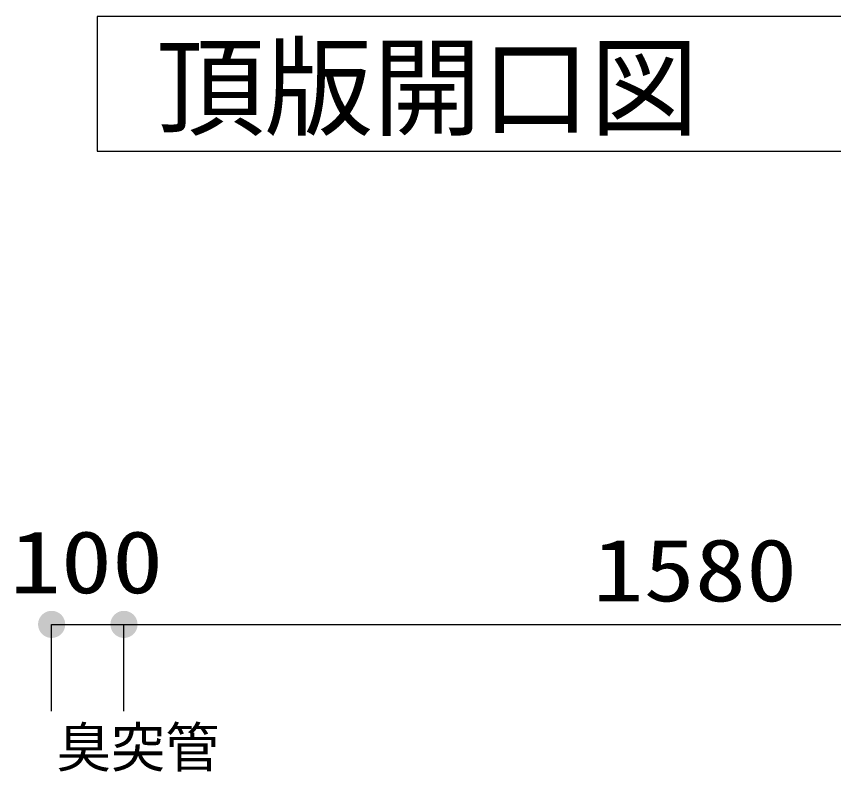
# Model space of a CAD drawing. Units: millimetres, scale not verified. Extents: x -8093 to 8093, y -5792 to 5792.
# Drawn here: x -5866 to -4736, y 1654 to 2699 of the extents above; entities that cross this region are included whole.
import ezdxf
from ezdxf.enums import TextEntityAlignment as Align

# ---------------------------------------------------------------- set-up
doc = ezdxf.new("R2010")
doc.units = ezdxf.units.MM
doc.header["$LTSCALE"] = 30
doc.layers.add('0-1_00クル-フ-0躯体', color=3, linetype='Continuous', lineweight=25)
doc.layers.add('0-4_00クル-フ-6寸法', color=132, linetype='Continuous', lineweight=25)
doc.styles.add('ＭＳ ゴシック', font='')
doc.styles.get('ＭＳ ゴシック').set_extended_font_data('MS Gothic')

msp = doc.modelspace()

# ---------------------------------------------------------------- linework, layer by layer
at = {"layer": '0-1_00クル-フ-0躯体'}
msp.add_lwpolyline([(-3724.75, 2512.42), (-3724.75, 2698.73), (-5754.07, 2698.73), (-5754.07, 2512.42)], close=True, dxfattribs=at)
at = {"layer": '0-4_00クル-フ-6寸法', "color": 4}
for p, q in [((-5817.09, 1737.75), (-5817.09, 1857.75)), ((-5817.09, 1857.75), (-5717.09, 1857.75)), ((-5717.09, 1737.75), (-5717.09, 1857.75)), ((-5717.09, 1737.75), (-5717.09, 1857.75)), ((-5717.09, 1857.75), (-4137.09, 1857.75))]:
    msp.add_line(p, q, dxfattribs=at)
at = {"layer": '0-4_00クル-フ-6寸法'}
for points in [[(-5817.09, 1857.75), (-5825.07, 1874.72), (-5822.88, 1875.59)], [(-5817.09, 1857.75), (-5822.88, 1875.59), (-5820.6, 1876.17)], [(-5817.09, 1857.75), (-5820.6, 1876.17), (-5818.27, 1876.47)], [(-5817.09, 1857.75), (-5818.27, 1876.47), (-5815.91, 1876.47)], [(-5817.09, 1857.75), (-5815.91, 1876.47), (-5813.58, 1876.17)], [(-5817.09, 1857.75), (-5813.58, 1876.17), (-5811.3, 1875.59)], [(-5817.09, 1857.75), (-5811.3, 1875.59), (-5809.11, 1874.72)], [(-5717.09, 1857.75), (-5725.07, 1874.72), (-5722.88, 1875.59)], [(-5717.09, 1857.75), (-5725.07, 1874.72), (-5722.88, 1875.59)], [(-5717.09, 1857.75), (-5722.88, 1875.59), (-5720.6, 1876.17)], [(-5717.09, 1857.75), (-5722.88, 1875.59), (-5720.6, 1876.17)], [(-5717.09, 1857.75), (-5720.6, 1876.17), (-5718.27, 1876.47)], [(-5717.09, 1857.75), (-5720.6, 1876.17), (-5718.27, 1876.47)], [(-5717.09, 1857.75), (-5718.27, 1876.47), (-5715.91, 1876.47)], [(-5717.09, 1857.75), (-5718.27, 1876.47), (-5715.91, 1876.47)], [(-5717.09, 1857.75), (-5715.91, 1876.47), (-5713.58, 1876.17)], [(-5717.09, 1857.75), (-5715.91, 1876.47), (-5713.58, 1876.17)], [(-5717.09, 1857.75), (-5713.58, 1876.17), (-5711.3, 1875.59)], [(-5717.09, 1857.75), (-5713.58, 1876.17), (-5711.3, 1875.59)], [(-5717.09, 1857.75), (-5711.3, 1875.59), (-5709.11, 1874.72)], [(-5717.09, 1857.75), (-5711.3, 1875.59), (-5709.11, 1874.72)], [(-5817.09, 1857.75), (-5835.25, 1862.42), (-5834.52, 1864.66)], [(-5817.09, 1857.75), (-5834.52, 1864.66), (-5833.52, 1866.79)], [(-5817.09, 1857.75), (-5833.52, 1866.79), (-5832.26, 1868.77)], [(-5817.09, 1857.75), (-5832.26, 1868.77), (-5830.76, 1870.59)], [(-5817.09, 1857.75), (-5830.76, 1870.59), (-5829.04, 1872.2)], [(-5817.09, 1857.75), (-5829.04, 1872.2), (-5827.14, 1873.59)], [(-5817.09, 1857.75), (-5827.14, 1873.59), (-5825.07, 1874.72)], [(-5817.09, 1857.75), (-5809.11, 1874.72), (-5807.04, 1873.59)], [(-5817.09, 1857.75), (-5807.04, 1873.59), (-5805.14, 1872.2)], [(-5817.09, 1857.75), (-5805.14, 1872.2), (-5803.42, 1870.59)], [(-5817.09, 1857.75), (-5803.42, 1870.59), (-5801.92, 1868.77)], [(-5817.09, 1857.75), (-5801.92, 1868.77), (-5800.66, 1866.79)], [(-5817.09, 1857.75), (-5800.66, 1866.79), (-5799.66, 1864.66)], [(-5817.09, 1857.75), (-5799.66, 1864.66), (-5798.93, 1862.42)], [(-5717.09, 1857.75), (-5735.25, 1862.42), (-5734.52, 1864.66)], [(-5717.09, 1857.75), (-5735.25, 1862.42), (-5734.52, 1864.66)], [(-5717.09, 1857.75), (-5734.52, 1864.66), (-5733.52, 1866.79)], [(-5717.09, 1857.75), (-5734.52, 1864.66), (-5733.52, 1866.79)], [(-5717.09, 1857.75), (-5733.52, 1866.79), (-5732.26, 1868.77)], [(-5717.09, 1857.75), (-5733.52, 1866.79), (-5732.26, 1868.77)], [(-5717.09, 1857.75), (-5732.26, 1868.77), (-5730.76, 1870.59)], [(-5717.09, 1857.75), (-5732.26, 1868.77), (-5730.76, 1870.59)], [(-5717.09, 1857.75), (-5730.76, 1870.59), (-5729.04, 1872.2)], [(-5717.09, 1857.75), (-5730.76, 1870.59), (-5729.04, 1872.2)], [(-5717.09, 1857.75), (-5729.04, 1872.2), (-5727.14, 1873.59)], [(-5717.09, 1857.75), (-5729.04, 1872.2), (-5727.14, 1873.59)], [(-5717.09, 1857.75), (-5727.14, 1873.59), (-5725.07, 1874.72)], [(-5717.09, 1857.75), (-5727.14, 1873.59), (-5725.07, 1874.72)], [(-5717.09, 1857.75), (-5709.11, 1874.72), (-5707.04, 1873.59)], [(-5717.09, 1857.75), (-5709.11, 1874.72), (-5707.04, 1873.59)], [(-5717.09, 1857.75), (-5707.04, 1873.59), (-5705.14, 1872.2)], [(-5717.09, 1857.75), (-5707.04, 1873.59), (-5705.14, 1872.2)], [(-5717.09, 1857.75), (-5705.14, 1872.2), (-5703.42, 1870.59)], [(-5717.09, 1857.75), (-5705.14, 1872.2), (-5703.42, 1870.59)], [(-5717.09, 1857.75), (-5703.42, 1870.59), (-5701.92, 1868.77)], [(-5717.09, 1857.75), (-5703.42, 1870.59), (-5701.92, 1868.77)], [(-5717.09, 1857.75), (-5701.92, 1868.77), (-5700.66, 1866.79)], [(-5717.09, 1857.75), (-5701.92, 1868.77), (-5700.66, 1866.79)], [(-5717.09, 1857.75), (-5700.66, 1866.79), (-5699.66, 1864.66)], [(-5717.09, 1857.75), (-5700.66, 1866.79), (-5699.66, 1864.66)], [(-5717.09, 1857.75), (-5699.66, 1864.66), (-5698.93, 1862.42)], [(-5717.09, 1857.75), (-5699.66, 1864.66), (-5698.93, 1862.42)], [(-5817.09, 1857.75), (-5835.84, 1857.75), (-5835.69, 1860.1)], [(-5817.09, 1857.75), (-5835.69, 1855.4), (-5835.84, 1857.75)], [(-5817.09, 1857.75), (-5835.69, 1860.1), (-5835.25, 1862.42)], [(-5817.09, 1857.75), (-5835.25, 1853.09), (-5835.69, 1855.4)], [(-5817.09, 1857.75), (-5834.52, 1850.85), (-5835.25, 1853.09)], [(-5817.09, 1857.75), (-5833.52, 1848.72), (-5834.52, 1850.85)], [(-5817.09, 1857.75), (-5832.26, 1846.73), (-5833.52, 1848.72)], [(-5817.09, 1857.75), (-5830.76, 1844.92), (-5832.26, 1846.73)], [(-5817.09, 1857.75), (-5829.04, 1843.31), (-5830.76, 1844.92)], [(-5817.09, 1857.75), (-5827.14, 1841.92), (-5829.04, 1843.31)], [(-5817.09, 1857.75), (-5825.07, 1840.79), (-5827.14, 1841.92)], [(-5817.09, 1857.75), (-5822.88, 1839.92), (-5825.07, 1840.79)], [(-5817.09, 1857.75), (-5820.6, 1839.34), (-5822.88, 1839.92)], [(-5817.09, 1857.75), (-5818.27, 1839.04), (-5820.6, 1839.34)], [(-5817.09, 1857.75), (-5815.91, 1839.04), (-5818.27, 1839.04)], [(-5817.09, 1857.75), (-5798.93, 1862.42), (-5798.49, 1860.1)], [(-5817.09, 1857.75), (-5798.49, 1860.1), (-5798.34, 1857.75)], [(-5817.09, 1857.75), (-5813.58, 1839.34), (-5815.91, 1839.04)], [(-5817.09, 1857.75), (-5811.3, 1839.92), (-5813.58, 1839.34)], [(-5817.09, 1857.75), (-5809.11, 1840.79), (-5811.3, 1839.92)], [(-5817.09, 1857.75), (-5807.04, 1841.92), (-5809.11, 1840.79)], [(-5817.09, 1857.75), (-5805.14, 1843.31), (-5807.04, 1841.92)], [(-5817.09, 1857.75), (-5803.42, 1844.92), (-5805.14, 1843.31)], [(-5817.09, 1857.75), (-5801.92, 1846.73), (-5803.42, 1844.92)], [(-5817.09, 1857.75), (-5800.66, 1848.72), (-5801.92, 1846.73)], [(-5817.09, 1857.75), (-5799.66, 1850.85), (-5800.66, 1848.72)], [(-5817.09, 1857.75), (-5798.93, 1853.09), (-5799.66, 1850.85)], [(-5817.09, 1857.75), (-5798.49, 1855.4), (-5798.93, 1853.09)], [(-5817.09, 1857.75), (-5798.34, 1857.75), (-5798.49, 1855.4)], [(-5717.09, 1857.75), (-5735.84, 1857.75), (-5735.69, 1860.1)], [(-5717.09, 1857.75), (-5735.84, 1857.75), (-5735.69, 1860.1)], [(-5717.09, 1857.75), (-5735.69, 1855.4), (-5735.84, 1857.75)], [(-5717.09, 1857.75), (-5735.69, 1855.4), (-5735.84, 1857.75)], [(-5717.09, 1857.75), (-5735.69, 1860.1), (-5735.25, 1862.42)], [(-5717.09, 1857.75), (-5735.69, 1860.1), (-5735.25, 1862.42)], [(-5717.09, 1857.75), (-5735.25, 1853.09), (-5735.69, 1855.4)], [(-5717.09, 1857.75), (-5735.25, 1853.09), (-5735.69, 1855.4)], [(-5717.09, 1857.75), (-5734.52, 1850.85), (-5735.25, 1853.09)], [(-5717.09, 1857.75), (-5734.52, 1850.85), (-5735.25, 1853.09)], [(-5717.09, 1857.75), (-5733.52, 1848.72), (-5734.52, 1850.85)], [(-5717.09, 1857.75), (-5733.52, 1848.72), (-5734.52, 1850.85)], [(-5717.09, 1857.75), (-5732.26, 1846.73), (-5733.52, 1848.72)], [(-5717.09, 1857.75), (-5732.26, 1846.73), (-5733.52, 1848.72)], [(-5717.09, 1857.75), (-5730.76, 1844.92), (-5732.26, 1846.73)], [(-5717.09, 1857.75), (-5730.76, 1844.92), (-5732.26, 1846.73)], [(-5717.09, 1857.75), (-5729.04, 1843.31), (-5730.76, 1844.92)], [(-5717.09, 1857.75), (-5729.04, 1843.31), (-5730.76, 1844.92)], [(-5717.09, 1857.75), (-5727.14, 1841.92), (-5729.04, 1843.31)], [(-5717.09, 1857.75), (-5727.14, 1841.92), (-5729.04, 1843.31)], [(-5717.09, 1857.75), (-5725.07, 1840.79), (-5727.14, 1841.92)], [(-5717.09, 1857.75), (-5725.07, 1840.79), (-5727.14, 1841.92)], [(-5717.09, 1857.75), (-5722.88, 1839.92), (-5725.07, 1840.79)], [(-5717.09, 1857.75), (-5722.88, 1839.92), (-5725.07, 1840.79)], [(-5717.09, 1857.75), (-5720.6, 1839.34), (-5722.88, 1839.92)], [(-5717.09, 1857.75), (-5720.6, 1839.34), (-5722.88, 1839.92)], [(-5717.09, 1857.75), (-5718.27, 1839.04), (-5720.6, 1839.34)], [(-5717.09, 1857.75), (-5718.27, 1839.04), (-5720.6, 1839.34)], [(-5717.09, 1857.75), (-5715.91, 1839.04), (-5718.27, 1839.04)], [(-5717.09, 1857.75), (-5715.91, 1839.04), (-5718.27, 1839.04)], [(-5717.09, 1857.75), (-5698.93, 1862.42), (-5698.49, 1860.1)], [(-5717.09, 1857.75), (-5698.93, 1862.42), (-5698.49, 1860.1)], [(-5717.09, 1857.75), (-5698.49, 1860.1), (-5698.34, 1857.75)], [(-5717.09, 1857.75), (-5698.49, 1860.1), (-5698.34, 1857.75)], [(-5717.09, 1857.75), (-5713.58, 1839.34), (-5715.91, 1839.04)], [(-5717.09, 1857.75), (-5711.3, 1839.92), (-5713.58, 1839.34)], [(-5717.09, 1857.75), (-5709.11, 1840.79), (-5711.3, 1839.92)], [(-5717.09, 1857.75), (-5707.04, 1841.92), (-5709.11, 1840.79)], [(-5717.09, 1857.75), (-5705.14, 1843.31), (-5707.04, 1841.92)], [(-5717.09, 1857.75), (-5703.42, 1844.92), (-5705.14, 1843.31)], [(-5717.09, 1857.75), (-5701.92, 1846.73), (-5703.42, 1844.92)], [(-5717.09, 1857.75), (-5700.66, 1848.72), (-5701.92, 1846.73)], [(-5717.09, 1857.75), (-5699.66, 1850.85), (-5700.66, 1848.72)], [(-5717.09, 1857.75), (-5698.93, 1853.09), (-5699.66, 1850.85)], [(-5717.09, 1857.75), (-5698.49, 1855.4), (-5698.93, 1853.09)], [(-5717.09, 1857.75), (-5698.34, 1857.75), (-5698.49, 1855.4)], [(-5717.09, 1857.75), (-5713.58, 1839.34), (-5715.91, 1839.04)], [(-5717.09, 1857.75), (-5711.3, 1839.92), (-5713.58, 1839.34)], [(-5717.09, 1857.75), (-5709.11, 1840.79), (-5711.3, 1839.92)], [(-5717.09, 1857.75), (-5707.04, 1841.92), (-5709.11, 1840.79)], [(-5717.09, 1857.75), (-5705.14, 1843.31), (-5707.04, 1841.92)], [(-5717.09, 1857.75), (-5703.42, 1844.92), (-5705.14, 1843.31)], [(-5717.09, 1857.75), (-5701.92, 1846.73), (-5703.42, 1844.92)], [(-5717.09, 1857.75), (-5700.66, 1848.72), (-5701.92, 1846.73)], [(-5717.09, 1857.75), (-5699.66, 1850.85), (-5700.66, 1848.72)], [(-5717.09, 1857.75), (-5698.93, 1853.09), (-5699.66, 1850.85)], [(-5717.09, 1857.75), (-5698.49, 1855.4), (-5698.93, 1853.09)], [(-5717.09, 1857.75), (-5698.34, 1857.75), (-5698.49, 1855.4)]]:
    msp.add_solid(points, dxfattribs=at)

# ---------------------------------------------------------------- texts
at = {"layer": '0-1_00クル-フ-0躯体', "color": 4, "style": 'ＭＳ ゴシック'}
for s, height, p in [('頂版開口図', 110, (-5672.83, 2512.45)), ('臭突管', 54.99, (-5810.11, 1643.74))]:
    msp.add_text(s, height=height, dxfattribs=at).set_placement(p, align=Align.BOTTOM_LEFT)
at = {"layer": '0-4_00クル-フ-6寸法', "color": 3, "style": 'ＭＳ ゴシック', "width": 1.2}
for s, p in [('100', (-5875.09, 1874.85)), ('1580', (-5069.38, 1863.6))]:
    msp.add_text(s, height=86.66, dxfattribs=at).set_placement(p, align=Align.BOTTOM_LEFT)

doc.saveas('drawing.dxf')
